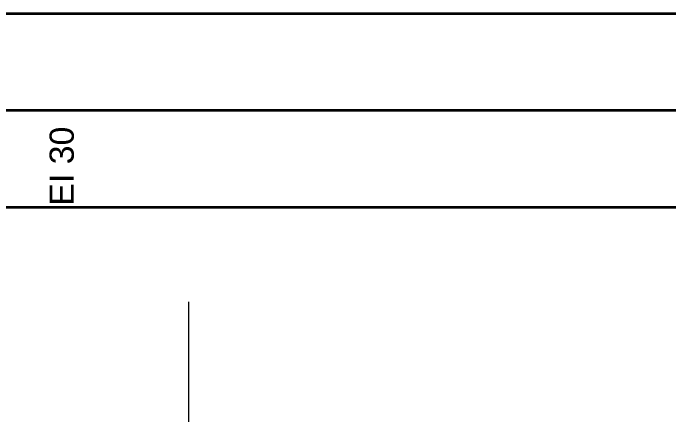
# Model space of a CAD drawing. Extents: x 6529560 to 6558080, y 5579316 to 5588131.
# Drawn here: x 6543827.49 to 6543834.26, y 5579616.97 to 5579621.12 of the extents above; entities that cross this region are included whole.
import ezdxf

# ---------------------------------------------------------------- set-up
doc = ezdxf.new("R2010")
doc.units = 0
doc.header["$MEASUREMENT"] = 0
doc.linetypes.add('ACAD_ISO10W100', pattern=[18, 12, -3, 0, -3])
doc.layers.get('0').update_dxf_attribs({"color": 2, "linetype": 'CONTINUOUS', "lineweight": 5})
for name, color, linetype, lineweight in [('arch_opisy', 20, 'CONTINUOUS', 13), ('arch_osie', 181, 'CONTINUOUS', 5), ('arch_powierzchnia', 6, 'CONTINUOUS', 35)]:
    doc.layers.add(name, color=color, linetype=linetype, lineweight=lineweight)
doc.styles.add('ARIAL', font='arial.ttf')
doc.styles.add('ROMANS', font='romans.shx', dxfattribs={"width": 0.8})
doc.dimstyles.new('D-GB-50', dxfattribs={"dimscale": 50, "dimtxt": 2.5, "dimasz": 2.5, "dimexe": 1, "dimexo": 2, "dimtad": 1, "dimdec": 0, "dimtxsty": 'ROMANS', "dimblk": 'OBLIQUE', "dimcen": 2.5, "dimdle": 1, "dimclrd": 256, "dimclre": 256, "dimclrt": 2, "dimadec": 0, "dimazin": 0, "dimtfac": 1, "dimtdec": 0, "dimtix": 1, "dimtmove": 2, "dimatfit": 3, "dimfxl": 1, "dimarcsym": 0})

# ---------------------------------------------------------------- blocks, each defined once
blk = doc.blocks.new('_OBLIQUE')
at = {"color": 0, "linetype": 'ByBlock', "lineweight": -2}
blk.add_line((-0.5, -0.5), (0.5, 0.5), dxfattribs=at)

msp = doc.modelspace()

# ---------------------------------------------------------------- linework, layer by layer
at = {"layer": 'arch_osie', "linetype": 'ACAD_ISO10W100', "ltscale": 0.3, "extrusion": (-4.94832e-09, -8.0265e-10, 1)}
msp.add_lwpolyline([(6543829.2997, 5579599.6258), (6543829.2997, 5579618.1396)], dxfattribs=at)
at = {"layer": 'arch_powierzchnia'}
for points in [[(6543740.7397, 5579621.1151), (6543857.8597, 5579621.1151), (6543857.8597, 5579599.9676), (6543740.7397, 5579599.9676)], [(6543741.7397, 5579620.1151), (6543856.8597, 5579620.1151), (6543856.8597, 5579600.9676), (6543741.7397, 5579600.9676)], [(6543742.7397, 5579619.1151), (6543855.8597, 5579619.1151), (6543855.8597, 5579601.9676), (6543742.7397, 5579601.9676)]]:
    msp.add_lwpolyline(points, close=True, dxfattribs=at)

# ---------------------------------------------------------------- texts
at = {"layer": 'arch_opisy', "linetype": 'Continuous', "extrusion": (-8.03157e-10, -4.94824e-09, 1), "insert": (6543827.8628, 5579619.9466, 5.775), "char_height": 0.25, "attachment_point": 3, "text_direction": (0.000102, 1, 0), "style": 'ARIAL'}
msp.add_mtext_dynamic_manual_height_columns('\\pi0.23542;EI 30', width=16.300417, gutter_width=12.5, heights=[0], dxfattribs=at)

# ---------------------------------------------------------------- leaders
at = {"color": 1}
msp.add_leader([(6543807.9328, 5579535.0595, -14.4258), (6543808.7702, 5579536.5599, -14.4258), (6543816.3451, 5579536.5599, -14.4258)], dimstyle='D-GB-50', override={"dimclrd": 0}, dxfattribs=at)

doc.saveas('drawing.dxf')
